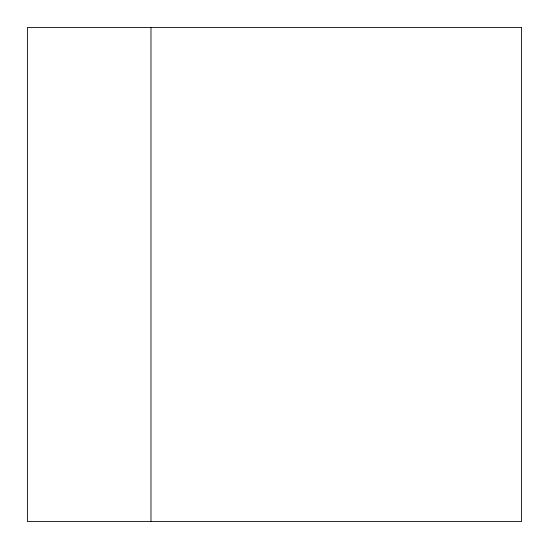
<?xml version="1.0" encoding="UTF-8"?>
<svg xmlns="http://www.w3.org/2000/svg" width="549" height="549" viewBox="0 0 549 549"><rect width="100%" height="100%" fill="white"/><g stroke="black" fill="none" stroke-linecap="round" stroke-linejoin="round"><path stroke-width="0.82" d="M150.975 27.45L150.975 521.55M521.55 27.45L27.45 27.45L27.45 521.55L521.55 521.55L521.55 27.45"/></g></svg>
